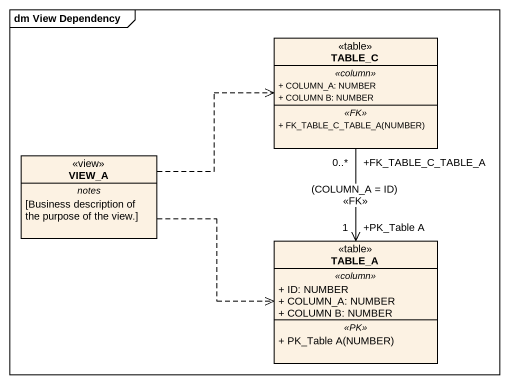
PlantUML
@startuml
mainframe dm View Dependency
hide circle
hide empty members
skinparam classAttributeIconSize 0
class TABLE_C <<table>> {
  .. <<column>> ..
  + COLUMN_A: NUMBER
  + COLUMN B: NUMBER
  .. <<FK>> ..
  + FK_TABLE_C_TABLE_A(NUMBER)
}
class VIEW_A <<view>> {
  -- notes --
  [Business description of the purpose of the view.]
}
class TABLE_A <<table>> {
  .. <<column>> ..
  + ID: NUMBER
  + COLUMN_A: NUMBER
  + COLUMN B: NUMBER
  .. <<PK>> ..
  + PK_Table A(NUMBER)
}
TABLE_C "+FK_TABLE_C_TABLE_A\n0..*" --> "+PK_Table A\n1" TABLE_A : (COLUMN_A = ID)\n<<FK>>
VIEW_A .right.> TABLE_C
VIEW_A .right.> TABLE_A
@enduml
